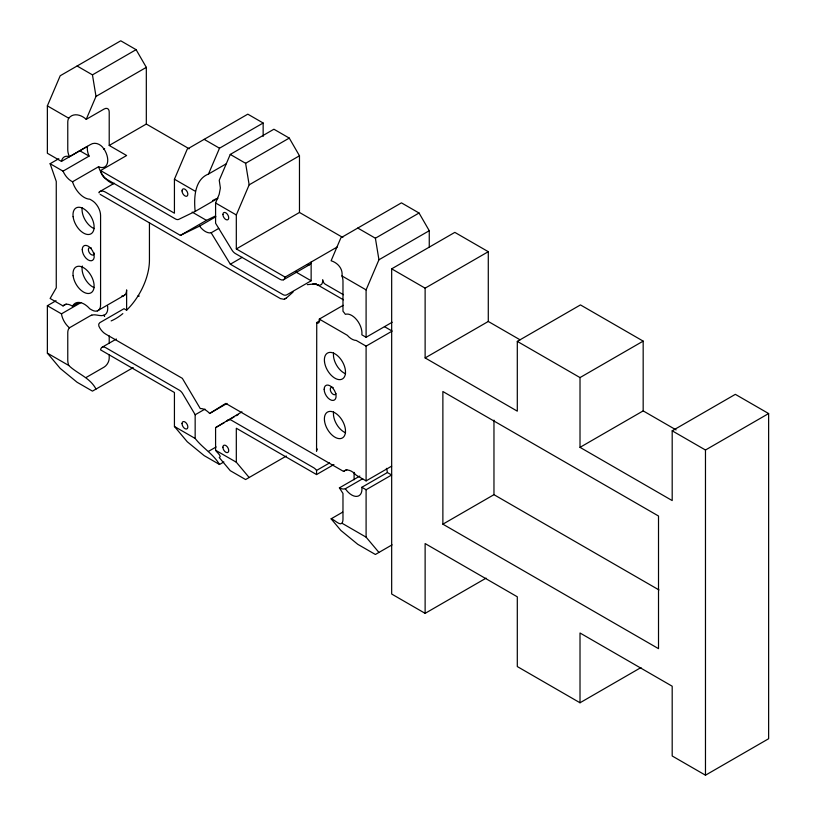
<?xml version="1.0" encoding="UTF-8"?>
<svg xmlns="http://www.w3.org/2000/svg" width="816" height="816" viewBox="0 0 816 816"><rect width="100%" height="100%" fill="white"/><g stroke="black" fill="none" stroke-linecap="round" stroke-linejoin="round"><path stroke-width="1.22" d="M99.154 192.933L98.848 192.341A11.557 6.671 60 0 1 105.56 192.168L180.407 235.385L199.583 226.103A14.453 8.344 60 0 0 211.16 232.795L230.336 264.211L283.264 294.77A2.591 1.489 0 0 0 286.926 294.77L311.141 280.786L311.141 262.048A7.222 4.172 60 0 1 307.295 264.823M392.149 322.249L366.098 337.283L361.845 334.825A14.453 8.344 60 0 0 356.837 319.954A14.453 8.344 60 0 0 345.352 314.344A14.453 8.344 60 0 0 343.046 311.396A12.332 7.12 60 0 1 342.975 310.111L342.975 281.204A12.342 7.13 60 0 0 341.986 275.961C343.067 268.77 337.742 262.813 331.112 260.753L340.894 237.803L401.441 202.858L419.047 213.017L429.257 230.714L429.257 247.258M58.813 158.692L50.123 163.71L63.026 171.156L89.066 156.111A14.453 8.344 60 0 1 87.496 146.36L61.455 161.395L47.369 153.265L47.369 105.866L60.211 75.755L120.748 40.8L136.099 49.664L146.319 67.361L146.319 124.042L189.21 148.798M61.455 161.395A14.453 8.344 60 0 1 69.442 156.682A12.342 7.13 60 0 1 67.769 149.787L67.769 122.308A12.342 7.13 60 0 1 68.758 118.218C73.399 112.312 81.508 114.893 86.221 119.36L96.002 96.421L92.453 74.868L77.102 66.004M86.221 119.36L104.101 109.038A7.222 4.172 -60 0 1 109.211 111.986L109.211 145.462L126.623 155.519L100.582 170.564L174.43 213.2L174.43 179.224L187.262 149.114L247.809 114.158L263.15 123.012L263.15 136.394M100.582 170.564A7.222 4.172 60 0 0 105.652 178.653L175.348 218.892A7.222 4.172 60 0 0 178.806 219.331L195.157 211.426C193.861 198.818 194.208 179.571 208.488 174.043L225.981 163.945M208.488 174.043L219.504 148.216L263.15 123.012M230.265 154.428L245.606 163.292L249.155 184.844L236.314 214.955L236.314 248.931L299.472 212.456L299.472 155.785L289.262 138.088L273.911 129.224L230.265 154.428L219.249 180.254L220.371 187.996L219.178 194.32L215.587 202.99L215.587 223.227L231.938 250.012A7.222 4.172 60 0 0 235.396 253.562L280.031 279.327A7.222 4.172 60 0 0 285.1 277.093L337.345 246.922M366.098 337.283L366.098 289.884L378.94 259.774L375.391 238.221L357.785 228.052M100.174 194.371L280.459 298.615L284.141 299.309L286.457 297.911M285.947 298.401L293.087 292.036M149.44 222.646L149.44 260.12A47.818 27.601 -60 0 1 126.623 310.202L124.022 308.693L99.807 322.677L98.726 324.115L98.848 326.094A11.557 6.671 60 0 0 105.56 334.019L182.345 378.349L200.246 408.551A14.443 8.333 60 0 1 209.641 413.467L225.757 403.41L343.556 471.424A14.453 8.344 60 0 1 356.225 475.198L366.098 480.899L391.649 466.15M286.345 456.032L245.606 479.553L230.265 470.689L219.259 457.582C222.758 456.613 215.873 451.605 215.587 450.248L215.587 427.635L241.944 411.845M92.453 74.868L136.099 49.664M96.002 96.421L146.319 67.361M69.442 156.682L90.382 144.595C95.197 141.464 101.123 144.412 103.836 148.91L104.632 148.665A14.464 8.354 60 0 0 103.918 148.859L103.836 148.91M109.211 145.462L146.319 124.042M63.026 171.156A14.453 8.344 60 0 0 72.532 181.764L98.573 166.729A14.453 8.344 60 0 0 107.335 163.373A14.453 8.344 60 0 0 103.918 148.859M100.154 191.403L114.301 183.243M245.606 163.292L289.262 138.088M195.157 211.426L217.943 198.268M249.155 184.844L299.472 155.785M133.192 367.608L92.453 391.129L77.102 382.265L60.211 368.414L47.369 353.134L47.369 305.735L56.049 300.716M180.407 235.385L206.458 220.351L215.475 215.985M199.583 226.103L215.863 216.709M50.123 163.71L56.263 181.417L56.263 287.844L50.123 298.472L63.026 305.918L66.28 304.042M63.026 305.918A14.453 8.344 60 0 1 72.532 306.286L79.04 302.522M47.369 305.735L61.455 313.854L80.988 302.583M211.16 232.795L218.759 228.409M97.298 310.927L124.726 295.096M96.002 389.079C90.015 377.594 77.571 373.963 68.758 365.476A12.342 7.13 60 0 1 67.769 360.233L67.769 332.765A12.342 7.13 60 0 1 69.442 327.797L90.382 315.71C94.687 313.232 99.491 316.751 103.918 315.272A14.453 8.344 60 0 0 107.59 306.082M138.2 295.953L138.812 296.035L138.2 295.953A7.232 4.172 60 0 1 138.812 296.035M230.336 264.211L242.27 257.315M102.265 347.157L116.382 339.017M86.221 377.431L104.101 367.108A7.222 4.172 -60 0 0 109.211 358.265L109.211 354.542M283.407 279.806L309.458 264.761M375.391 238.221L419.047 213.017M378.94 259.774L429.257 230.714M486.101 578.136L425.126 613.346L391.67 594.028L391.67 268.841L454.828 232.376L488.284 251.695L488.284 321.463L425.126 357.928L425.126 288.16L488.284 251.695M317.363 449.024A2.591 1.489 -60 0 0 316.557 451.238L316.741 322.718A3.611 2.081 60 0 0 319.291 321.249L319.291 319.107L343.169 305.327M316.557 322.616L319.78 320.759M223.87 461.958L219.504 464.477C213.282 453.931 202.45 447.974 195.157 438.447L195.157 415.813A14.443 8.333 60 0 1 195.197 414.752L204.969 409.112M209.651 413.467L227.011 403.441M215.587 427.635L224.267 422.627M226.44 421.372L234.039 416.986M236.212 415.732L238.384 414.477M319.291 319.107L347.259 335.254A14.453 8.344 60 0 0 356.225 340.435L366.098 346.137L392.149 331.092L384.469 326.655M208.488 451.37L216.148 446.954M425.126 357.928L517.303 411.152L517.303 341.384L580.462 304.919L643.171 341.119L643.171 410.887L580.013 447.352L580.013 377.584L643.171 341.119M333.917 464.539L316.557 474.565L316.557 470.444L329.582 462.927M343.556 471.424L346.81 469.547M342.689 512.142L331.112 518.823C333.724 518.894 339.64 525.943 341.986 523.219A12.342 7.13 60 0 0 342.975 519.129L342.975 493.445L339.395 487.876L359.836 476.075M339.395 487.876A14.453 8.344 60 0 0 345.352 488.733L362.722 478.706M361.845 487.295L387.396 472.546L391.649 474.994L366.098 489.743L361.845 487.295A14.453 8.344 60 0 1 356.837 496.383A14.453 8.344 60 0 1 345.352 488.733M392.068 544.853L375.391 554.482L357.785 544.323L340.894 530.471L331.112 518.823M442.874 524.168L658.512 648.659L658.512 516.018L442.874 391.517L442.874 524.168L493.966 494.669L659.002 589.948M580.013 447.352L672.19 500.575L672.19 430.807L735.349 394.342L768.631 413.549L768.631 738.735L705.473 775.2L672.19 755.983L672.19 686.215L580.013 632.992L580.013 702.77L640.988 667.559M672.19 430.807L705.473 450.014L768.631 413.549M284.437 299.248L284.886 299.023M212.486 200.603L216.842 198.492M91.28 315.292L91.79 315.2M307.306 284.651L314.354 283.988L312.875 283.937L316.057 284.427M318.73 285.355L315.659 284.162L319.26 285.437L321.382 284.539A10.486 6.049 60 0 0 322.626 281.571L322.708 279.786A3.611 2.081 60 0 0 325.268 284.213L343.465 294.719M317.597 284.906L318.158 285.172M204.153 139.352L219.504 148.216M299.472 212.456L342.832 237.497M488.284 321.463L520.108 339.844M643.171 410.887L676.097 429.899M391.67 268.841L425.126 288.16M517.303 341.384L580.013 377.584M47.369 105.866L68.758 118.218M174.43 179.224L195.157 191.189M215.587 202.99L236.314 214.955M341.986 275.961L366.098 289.884M192.148 212.089L206.458 220.351M295.8 271.932L311.141 280.786M315.415 283.642L343.414 299.809M79.397 150.532L89.066 156.111M236.314 248.931L285.1 277.093M316.557 474.565L236.314 428.237L236.314 462.213L249.155 477.503M47.369 353.134L68.758 365.476M195.197 414.752L182.784 393.822A7.222 4.172 60 0 0 179.245 390.13L105.652 347.636A7.222 4.172 60 0 0 100.582 349.88L174.43 392.506L174.43 426.482L195.157 438.447M215.587 450.248L236.314 462.213M341.986 523.219L366.098 537.152L378.94 552.432M219.504 464.477L204.153 455.624L187.262 441.772L174.43 426.482M580.013 702.77L517.303 666.56L517.303 596.792L425.126 543.568L425.126 613.346M103.836 315.323L104.632 316.292A14.464 8.354 60 0 1 103.918 315.272M705.473 450.014L705.473 775.2M493.966 420.128L493.966 494.669M366.098 346.137L366.098 480.899M366.098 489.743L366.098 537.152M354.103 472.372L354.103 479.808M126.623 310.202L126.623 289.904A12.342 7.13 60 0 1 121.686 296.137M109.211 335.937L109.211 343.383M122.849 313.599A47.818 27.601 -60 0 1 111.16 320.912M94.207 253.001A4.111 2.377 60 0 1 91.29 254.674A4.111 2.377 60 0 1 88.383 249.635A4.111 2.377 60 0 1 91.3 247.962M94.187 228.633A14.933 8.619 60 0 1 82.161 207.815M94.187 287.63A14.933 8.619 60 0 1 82.314 266.006M69.442 327.797A14.453 8.344 60 0 1 61.455 313.854M316.557 470.444A7.222 4.172 60 0 0 313.65 467.721L231.52 420.311A7.222 4.172 60 0 0 227.837 419.995M72.532 306.286A18.064 10.424 60 0 1 89.791 308.795L91.851 309.988A12.342 7.13 60 0 0 100.582 304.949L100.582 215.485A12.342 7.13 60 0 0 91.851 200.379L89.791 199.186A18.064 10.424 60 0 1 72.532 181.764M113.424 183.763A18.064 10.424 60 0 1 98.573 166.729M335.998 393.465A4.111 2.377 60 0 1 332.683 393.995A4.111 2.377 60 0 1 330.296 389.008A4.111 2.377 60 0 1 333.193 387.62M345.566 373.769A14.933 8.619 60 0 1 333.55 352.951M345.566 432.766A14.933 8.619 60 0 1 333.55 411.947M386.396 468.353A14.453 8.344 60 0 1 387.396 472.546M324.156 389.293A8.446 4.876 60 0 0 333.112 400.442A8.446 4.876 60 0 0 333.112 388.498A8.446 4.876 60 0 0 324.156 389.293M324.503 361.814A14.933 8.619 60 0 0 341.527 379.358A14.933 8.619 60 0 0 338.803 356.898A14.933 8.619 60 0 0 324.503 361.814M324.503 420.811A14.933 8.619 60 0 0 341.527 438.355A14.933 8.619 60 0 0 338.803 415.905A14.933 8.619 60 0 0 324.503 420.811M182.029 190.873A4.111 2.377 60 0 0 186.385 196.309A4.111 2.377 60 0 0 186.385 190.485A4.111 2.377 60 0 0 182.029 190.873M222.901 214.475A4.111 2.377 60 0 0 227.266 219.902A4.111 2.377 60 0 0 227.266 214.088A4.111 2.377 60 0 0 222.901 214.475M222.901 447.199A4.111 2.377 60 0 0 227.266 452.635A4.111 2.377 60 0 0 227.266 446.811A4.111 2.377 60 0 0 222.901 447.199M182.029 423.606A4.111 2.377 60 0 0 186.385 429.032A4.111 2.377 60 0 0 186.385 423.208A4.111 2.377 60 0 0 182.029 423.606M82.253 249.635A8.446 4.876 60 0 0 91.219 260.783A8.446 4.876 60 0 0 91.219 248.839A8.446 4.876 60 0 0 82.253 249.635M73.114 216.679A14.933 8.619 60 0 0 90.137 234.223A14.933 8.619 60 0 0 87.414 211.762A14.933 8.619 60 0 0 73.114 216.679M73.114 275.675A14.933 8.619 60 0 0 90.137 293.219A14.933 8.619 60 0 0 87.414 270.759A14.933 8.619 60 0 0 73.114 275.675"/></g></svg>
